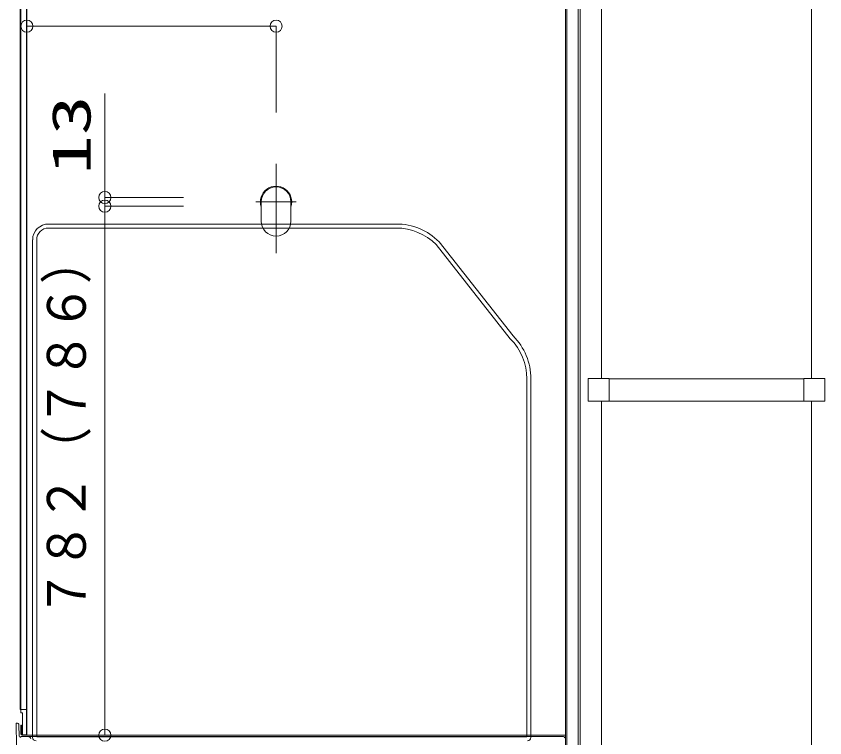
# Model space of a CAD drawing. Units: millimetres on the paper. Extents: x -305 to 305, y -152 to 152.
# Drawn here: x -248.29 to -208.26, y -76.05 to -40.31 of the extents above; entities that cross this region are included whole.
import ezdxf
from ezdxf.enums import TextEntityAlignment as Align

# ---------------------------------------------------------------- set-up
doc = ezdxf.new("R2010")
doc.units = ezdxf.units.MM
doc.linetypes.add('LONG_CHAIN', pattern=[21, 18, -1, 1, -1])
doc.layers.add('0-0_0', color=7, linetype='Continuous', lineweight=9)
doc.layers.add('0-1_VIEW0001', color=7, linetype='Continuous', lineweight=9)
doc.styles.add('ＭＳ ゴシック', font='')
doc.styles.get('ＭＳ ゴシック').set_extended_font_data('MS Gothic')

# ---------------------------------------------------------------- blocks, each defined once
blk = doc.blocks.new('_ORIGIN')
at = {"layer": '0-0_0'}
blk.add_line((0, 0), (-1, 0), dxfattribs=at)
blk.add_circle((0, 0), 0.5, dxfattribs=at)

msp = doc.modelspace()

# ---------------------------------------------------------------- linework, layer by layer
at = {"layer": '0-0_0'}
for p, q in [((-243.901, -48.685), (-243.901, -48.085)), ((-243.901, -49.718), (-243.901, -49.285)), ((-240.015, -49.718), (-243.901, -49.718)), ((-243.902, -75.318), (-243.902, -50.318)), ((-243.901, -50.318), (-243.901, -50.918)), ((-240.298, -75.918), (-243.903, -75.918))]:
    msp.add_line(p, q, dxfattribs=at)
msp.add_lwpolyline([(-240.015, -49.285), (-243.901, -49.285), (-243.901, -44.132)], dxfattribs=at)
at = {"layer": '0-1_VIEW0001'}
for p, q in [((-248.098, -24.008), (-248.098, -74.651)), ((-221.091, -23.651), (-221.091, -89.561)), ((-248.058, -24.068), (-248.058, -74.818)), ((-247.781, -24.051), (-247.781, -75.851)), ((-247.758, -24.051), (-247.758, -75.918)), ((-221.025, -24.285), (-221.025, -77.504)), ((-220.475, -24.285), (-220.475, -90.818)), ((-220.375, -26.751), (-220.375, -89.818)), ((-219.308, -26.751), (-219.308, -58.26)), ((-208.925, -26.751), (-208.925, -58.26)), ((-247.758, -45.549), (-247.758, -40.799)), ((-236.025, -40.799), (-247.158, -40.799)), ((-235.425, -45.078), (-235.425, -40.799)), ((-246.689, -50.601), (-229.475, -50.601)), ((-246.689, -50.801), (-229.475, -50.801)), ((-247.475, -76.035), (-247.475, -51.386)), ((-247.275, -76.001), (-247.275, -51.386)), ((-227.495, -51.621), (-223.828, -56.287)), ((-227.353, -51.48), (-223.687, -56.146)), ((-223.008, -76.001), (-223.008, -58.267)), ((-222.808, -76.035), (-222.808, -58.267)), ((-219.975, -58.26), (-219.975, -59.376)), ((-219.975, -58.26), (-218.941, -58.26)), ((-218.941, -58.26), (-218.941, -59.376)), ((-218.941, -58.263), (-209.291, -58.263)), ((-209.291, -58.26), (-209.291, -59.376)), ((-208.258, -58.26), (-209.291, -58.26)), ((-208.258, -58.26), (-208.258, -59.376)), ((-219.975, -59.376), (-218.941, -59.376)), ((-219.308, -59.376), (-219.308, -89.818)), ((-218.941, -59.373), (-209.291, -59.373)), ((-208.258, -59.376), (-209.291, -59.376)), ((-208.925, -59.376), (-208.925, -89.818)), ((-248.058, -74.651), (-248.098, -74.651)), ((-247.781, -74.651), (-248.058, -74.651)), ((-247.975, -74.818), (-248.058, -74.818)), ((-247.975, -74.818), (-247.975, -75.918)), ((-248.291, -75.318), (-248.256, -75.318)), ((-248.271, -76.485), (-248.291, -75.318)), ((-248.147, -75.969), (-248.156, -75.416)), ((-248.035, -75.418), (-248.035, -75.851)), ((-248.097, -76.018), (-248.075, -76.018)), ((-248.058, -76.001), (-248.048, -76.001)), ((-248.041, -75.985), (-221.202, -75.985)), ((-247.975, -75.895), (-247.991, -75.895)), ((-247.825, -75.918), (-247.991, -75.918)), ((-247.825, -75.895), (-247.975, -75.895)), ((-247.975, -75.918), (-221.091, -75.918)), ((-247.275, -76.001), (-223.008, -76.001))]:
    msp.add_line(p, q, dxfattribs=at)
at = {"layer": '0-1_VIEW0001', "color": 2, "linetype": 'LONG_CHAIN'}
for p, q in [((-235.425, -52.051), (-235.425, -47.618)), ((-236.425, -49.501), (-234.425, -49.501))]:
    msp.add_line(p, q, dxfattribs=at)
at = {"layer": '0-1_VIEW0001', "color": 2}
for p, q in [((-236.158, -50.468), (-236.158, -49.501)), ((-234.691, -50.468), (-234.691, -49.501))]:
    msp.add_line(p, q, dxfattribs=at)
at = {"layer": '0-1_VIEW0001'}
msp.add_lwpolyline([(-248.035, -75.418), (-248.058, -75.418), (-248.058, -75.851)], dxfattribs=at)
at = {"layer": '0-1_VIEW0001', "color": 2}
for centre, radius, start, end in [((-235.425, -49.501), 0.775, 341.1268, 198.8732), ((-235.425, -49.501), 0.733, 360, 180), ((-235.425, -50.468), 0.733, 180, 0)]:
    msp.add_arc(centre, radius, start, end, dxfattribs=at)
at = {"layer": '0-1_VIEW0001'}
for centre, radius, start, end in [((-246.689, -51.386), 0.785, 90, 180), ((-246.689, -51.386), 0.585, 90, 180), ((-229.475, -53.601), 3, 45, 90), ((-229.475, -53.601), 2.8, 45, 90), ((-225.808, -58.267), 2.8, 0, 45), ((-225.808, -58.267), 3, 0, 45), ((-248.256, -75.418), 0.1, 1, 90), ((-248.097, -75.968), 0.05, 181, 270), ((-248.075, -76.001), 0.0167, 270, 0), ((-247.991, -75.851), 0.0667, 180, 270), ((-248.041, -76.001), 0.0167, 90, 180), ((-247.991, -75.851), 0.0433, 180, 270), ((-247.825, -75.851), 0.0667, 270, 360), ((-247.825, -75.851), 0.0433, 270, 0), ((-247.825, -75.851), 0.0667, 270, 0), ((-247.719, -76.151), 0.167, 15, 90), ((-247.308, -76.035), 0.167, 180, 270), ((-222.975, -76.035), 0.167, 270, 0), ((-221.202, -76.051), 0.0667, 0.5, 90)]:
    msp.add_arc(centre, radius, start, end, dxfattribs=at)

# ---------------------------------------------------------------- block references
at = {"layer": '0-0_0', "xscale": 0.6, "yscale": 0.6}
for p, rotation in [((-243.901, -49.285), 270), ((-243.902, -49.718), 90), ((-243.901, -49.718), 90), ((-243.902, -75.918), 270)]:
    msp.add_blockref('_ORIGIN', p, dxfattribs=dict(at, rotation=rotation))
at = {"layer": '0-1_VIEW0001', "xscale": 0.6, "yscale": 0.6, "rotation": 180}
msp.add_blockref('_ORIGIN', (-247.758, -40.799), dxfattribs=at)
at = {"layer": '0-1_VIEW0001', "xscale": 0.6, "yscale": 0.6}
msp.add_blockref('_ORIGIN', (-235.425, -40.799), dxfattribs=at)

# ---------------------------------------------------------------- texts
at = {"layer": '0-0_0', "style": 'ＭＳ ゴシック'}
for s, width, p in [('13', 1.5, (-244.031, -48.156)), ('７８２（７８６）', 0.9, (-244.27, -70.079))]:
    msp.add_text(s, height=1.921, rotation=90, dxfattribs=dict(at, width=width)).set_placement(p, align=Align.BOTTOM_LEFT)

doc.saveas('drawing.dxf')
